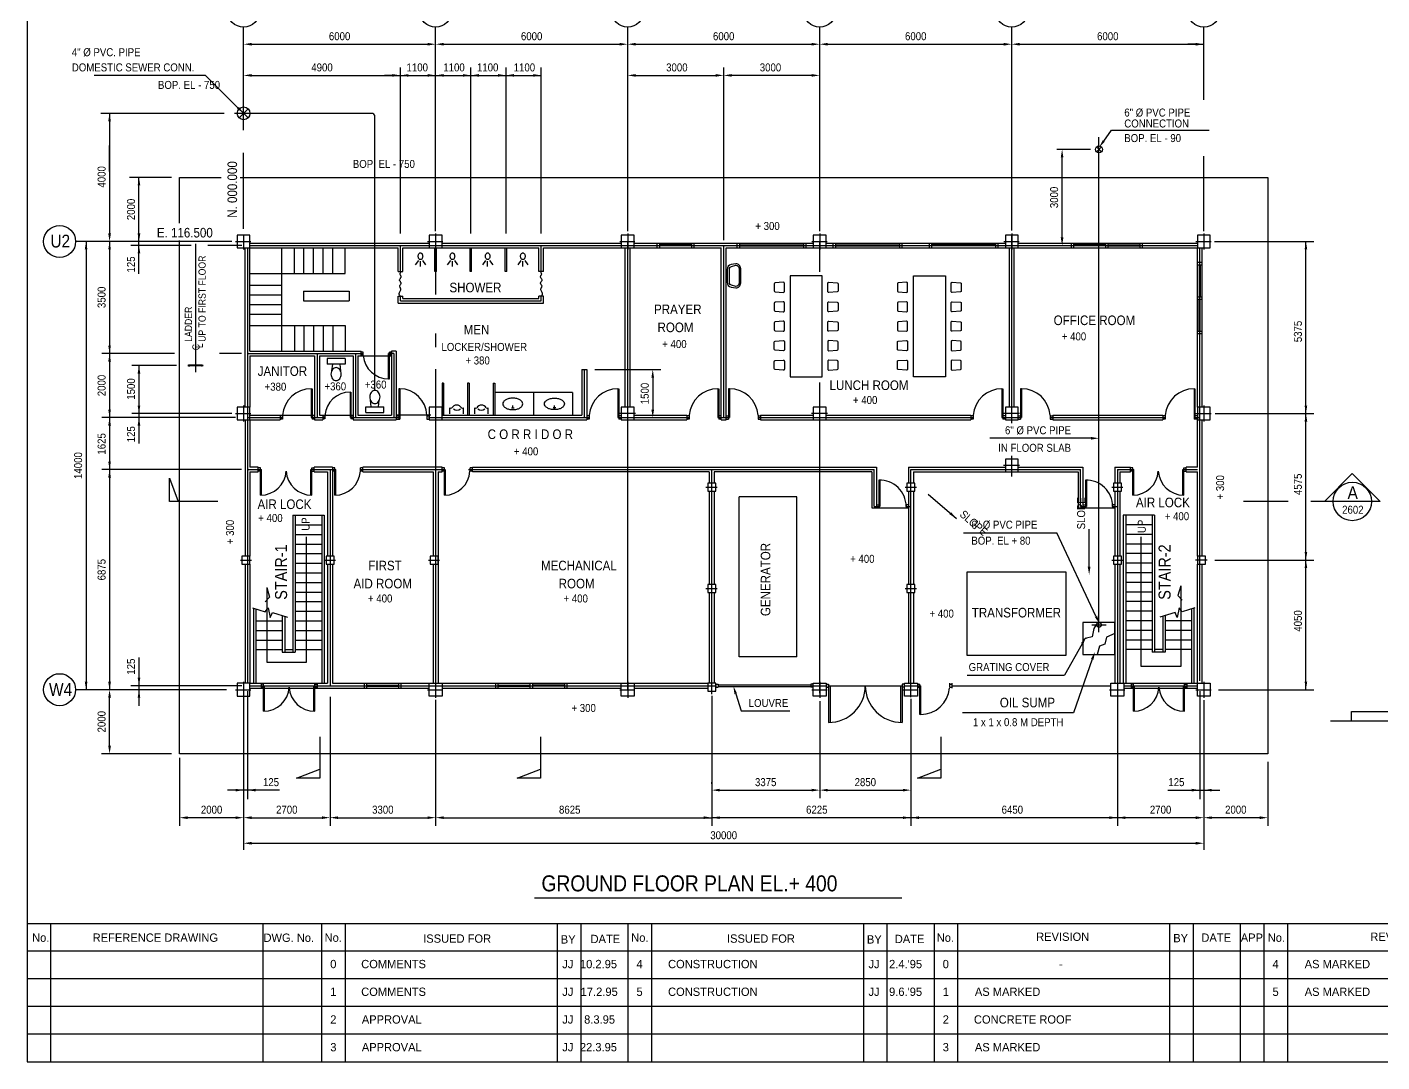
# Model space of a CAD drawing. Extents: x 300 to 83919, y 300 to 58945.
# Drawn here: x 300 to 42629, y 300 to 32621 of the extents above; entities that cross this region are included whole.
import ezdxf
from ezdxf.enums import TextEntityAlignment as Align

# ---------------------------------------------------------------- set-up
doc = ezdxf.new("R2010")
doc.units = 0
doc.header["$LTSCALE"] = 1000
doc.linetypes.add('CENTER', pattern=[0])
doc.linetypes.add('HIDDEN', pattern=[0])
doc.layers.get('0').update_dxf_attribs({"linetype": 'CONTINUOUS'})
for name, color, linetype in [('AS', 6, 'CENTER'), ('COL', 4, 'CONTINUOUS'), ('DIM', 2, 'CONTINUOUS'), ('FORM', 1, 'CONTINUOUS')]:
    doc.layers.add(name, color=color, linetype=linetype)

# ---------------------------------------------------------------- blocks, each defined once
blk = doc.blocks.new('AR')
at = {"color": 0}
blk.add_solid([(0, 0), (-1, 0.21875), (-1, -0.21875)], dxfattribs=at)

msp = doc.modelspace()

# ---------------------------------------------------------------- linework, layer by layer
at = {"color": 0}
for p, q in [((33867, 28723), (33711, 28879)), ((33711, 28723), (33867, 28879)), ((5064, 27926), (6361, 27926)), ((5064, 26497), (5064, 27926)), ((6953, 27926), (39064, 27926)), ((39064, 27926), (39064, 9926)), ((5064, 9926), (5064, 25958)), ((7264, 25876), (12864, 25876)), ((13264, 25876), (18864, 25876)), ((19264, 25876), (24864, 25876)), ((19989, 25726), (19989, 25876)), ((20064, 25726), (20064, 25876)), ((21064, 25726), (21064, 25876)), ((21139, 25726), (21139, 25876)), ((22489, 25726), (22489, 25876)), ((22564, 25726), (22564, 25876)), ((24564, 25726), (24564, 25876)), ((24639, 25726), (24639, 25876)), ((25264, 25876), (30864, 25876)), ((25489, 25726), (25489, 25876)), ((25564, 25726), (25564, 25876)), ((27564, 25726), (27564, 25876)), ((27639, 25726), (27639, 25876)), ((28489, 25726), (28489, 25876)), ((28564, 25726), (28564, 25876)), ((30564, 25726), (30564, 25876)), ((30639, 25726), (30639, 25876)), ((31264, 25876), (36864, 25876)), ((32926, 25726), (32926, 25876)), ((33001, 25726), (33001, 25876)), ((34001, 25726), (34001, 25876)), ((34076, 25726), (34076, 25876)), ((35076, 25726), (35076, 25876)), ((35151, 25726), (35151, 25876)), ((7114, 20751), (7114, 25726)), ((7264, 25726), (11889, 25726)), ((7264, 22501), (7264, 25726)), ((8264, 22501), (8264, 25726)), ((8651, 24926), (8651, 25726)), ((8951, 24926), (8951, 25726)), ((9251, 24926), (9251, 25726)), ((9551, 24926), (9551, 25726)), ((9851, 24926), (9851, 25726)), ((10237, 24926), (10237, 25726)), ((11889, 24992), (11889, 25726)), ((12039, 25726), (12864, 25726)), ((12039, 24992), (12039, 25726)), ((13039, 24992), (13039, 25726)), ((13089, 24992), (13089, 25726)), ((13264, 25726), (16289, 25726)), ((14139, 24992), (14139, 25726)), ((14189, 24992), (14189, 25726)), ((15239, 24992), (15239, 25726)), ((15289, 24992), (15289, 25726)), ((16289, 24992), (16289, 25726)), ((16439, 25726), (18864, 25726)), ((16439, 24992), (16439, 25726)), ((18989, 20751), (18989, 25726)), ((19139, 20751), (19139, 25726)), ((19264, 25726), (21989, 25726)), ((21064, 25816), (20064, 25816)), ((21064, 25786), (20064, 25786)), ((21989, 20351), (21989, 25726)), ((22139, 20351), (22139, 25726)), ((22139, 25726), (24864, 25726)), ((22564, 25816), (24564, 25816)), ((22564, 25786), (24564, 25786)), ((25264, 25726), (30864, 25726)), ((25564, 25816), (27564, 25816)), ((25564, 25786), (27564, 25786)), ((30564, 25816), (28564, 25816)), ((30564, 25786), (28564, 25786)), ((30989, 20751), (30989, 25726)), ((31139, 20751), (31139, 25726)), ((31264, 25726), (36864, 25726)), ((34001, 25816), (33001, 25816)), ((34001, 25786), (33001, 25786)), ((34076, 25816), (35076, 25816)), ((34076, 25786), (35076, 25786)), ((36864, 20751), (36864, 25726)), ((37014, 20751), (37014, 25726)), ((11889, 24992), (12039, 24992)), ((12526, 25336), (12429, 25192)), ((12589, 25139), (12589, 25312)), ((12652, 25336), (12749, 25192)), ((13089, 24992), (13039, 24992)), ((13526, 25336), (13429, 25192)), ((13589, 25139), (13589, 25312)), ((13652, 25336), (13749, 25192)), ((14189, 24992), (14139, 24992)), ((14626, 25336), (14529, 25192)), ((14689, 25139), (14689, 25312)), ((14752, 25336), (14849, 25192)), ((15289, 24992), (15239, 24992)), ((15726, 25336), (15629, 25192)), ((15789, 25139), (15789, 25312)), ((15852, 25336), (15949, 25192)), ((16439, 24992), (16289, 24992)), ((37014, 25264), (36864, 25264)), ((37014, 25189), (36864, 25189)), ((36924, 25189), (36924, 24189)), ((36954, 25189), (36954, 24189)), ((7264, 24926), (10237, 24926)), ((7264, 24556), (8264, 24556)), ((7264, 24256), (8264, 24256)), ((8938, 24372), (10365, 24372)), ((8938, 24372), (8938, 24072)), ((10365, 24372), (10365, 24072)), ((11889, 24217), (12039, 24217)), ((11889, 23994), (11889, 24217)), ((12039, 24144), (12039, 24217)), ((12039, 24144), (16289, 24144)), ((16439, 24217), (16289, 24217)), ((16289, 24144), (16289, 24217)), ((16439, 23994), (16439, 24217)), ((37014, 24189), (36864, 24189)), ((7264, 23956), (8264, 23956)), ((8938, 24072), (10365, 24072)), ((11889, 23994), (16439, 23994)), ((37014, 24114), (36864, 24114)), ((36924, 23114), (36924, 24114)), ((36954, 23114), (36954, 24114)), ((7264, 23656), (8264, 23656)), ((7264, 23301), (10237, 23301)), ((8651, 23301), (8651, 22501)), ((8951, 23301), (8951, 22501)), ((9251, 23301), (9251, 22501)), ((9551, 23301), (9551, 22501)), ((9851, 23301), (9851, 22501)), ((10237, 23301), (10237, 22501)), ((37014, 23114), (36864, 23114)), ((37014, 23039), (36864, 23039)), ((7264, 22501), (10736, 22501)), ((10736, 22351), (10736, 22501)), ((10802, 22470), (10736, 22470)), ((10802, 22360), (10802, 22470)), ((11620, 21634), (11620, 22470)), ((11686, 22470), (11620, 22470)), ((11686, 22501), (11686, 20501)), ((11836, 22501), (11686, 22501)), ((11836, 22501), (11836, 20351)), ((7264, 22351), (9284, 22351)), ((7264, 22351), (7264, 20751)), ((9284, 22351), (9284, 20351)), ((9434, 22351), (9434, 20501)), ((9434, 22351), (10485, 22351)), ((10235, 22274), (9672, 22274)), ((9672, 22274), (9672, 22097)), ((10235, 22097), (9672, 22097)), ((9838, 22097), (9815, 21885)), ((10069, 22097), (10092, 21885)), ((10235, 22274), (10235, 22097)), ((10485, 22351), (10485, 20351)), ((10635, 22351), (10635, 20501)), ((10635, 22351), (10736, 22351)), ((10802, 22382), (10736, 22382)), ((11594, 21634), (11594, 22426)), ((11686, 22382), (11620, 22382)), ((11594, 21634), (11620, 21634)), ((17634, 21926), (17784, 21926)), ((17634, 21926), (17634, 20501)), ((17784, 21926), (17784, 20351)), ((9179, 21326), (9179, 20426)), ((9179, 21326), (9209, 21326)), ((9209, 21326), (9209, 20376)), ((10393, 21218), (10393, 20426)), ((10393, 21218), (10419, 21218)), ((10419, 21218), (10419, 20382)), ((11911, 21326), (11911, 20376)), ((11941, 21326), (11911, 21326)), ((11941, 21326), (11941, 20376)), ((13264, 21501), (13264, 20501)), ((13314, 21501), (13264, 21501)), ((13314, 21501), (13314, 20501)), ((14064, 21501), (14064, 20501)), ((14114, 21501), (14064, 21501)), ((14114, 21501), (14114, 20501)), ((14864, 21501), (14864, 20501)), ((14864, 21501), (14914, 21501)), ((14914, 21501), (14914, 20501)), ((17337, 21204), (14914, 21204)), ((16125, 21204), (16125, 20501)), ((17337, 21204), (17337, 20501)), ((18759, 21326), (18759, 20426)), ((18759, 21326), (18789, 21326)), ((18789, 21326), (18789, 20376)), ((21884, 21326), (21884, 20426)), ((21884, 21326), (21914, 21326)), ((21914, 21326), (21914, 20376)), ((22214, 21326), (22214, 20376)), ((22244, 21326), (22214, 21326)), ((22244, 21326), (22244, 20426)), ((30759, 21326), (30759, 20426)), ((30759, 21326), (30789, 21326)), ((30789, 21326), (30789, 20376)), ((31339, 21326), (31339, 20376)), ((31369, 21326), (31339, 21326)), ((31369, 21326), (31369, 20426)), ((36759, 21326), (36759, 20376)), ((36759, 21326), (36789, 21326)), ((36789, 21326), (36789, 20376)), ((10885, 20756), (11448, 20756)), ((10885, 20579), (10885, 20756)), ((11051, 20756), (11028, 20967)), ((11282, 20756), (11305, 20967)), ((11448, 20579), (11448, 20756)), ((15475, 20704), (15475, 20806)), ((16776, 20704), (16776, 20806)), ((7114, 20351), (7114, 16101)), ((7264, 20501), (8204, 20501)), ((7264, 20351), (8204, 20351)), ((7264, 20351), (7264, 18876)), ((8204, 20501), (8204, 20351)), ((8279, 20476), (8204, 20476)), ((8279, 20376), (8204, 20376)), ((8279, 20501), (8279, 20376)), ((9284, 20476), (9209, 20476)), ((9284, 20376), (9209, 20376)), ((9284, 20351), (9535, 20351)), ((9434, 20501), (9535, 20501)), ((9535, 20501), (9535, 20351)), ((9601, 20470), (9535, 20470)), ((9601, 20382), (9535, 20382)), ((9601, 20492), (9601, 20382)), ((10485, 20470), (10419, 20470)), ((10485, 20382), (10419, 20382)), ((10485, 20351), (11836, 20351)), ((10635, 20501), (11686, 20501)), ((10885, 20579), (11448, 20579)), ((11836, 20476), (11911, 20476)), ((11836, 20376), (11941, 20376)), ((12789, 20501), (12789, 20376)), ((12789, 20476), (12864, 20476)), ((12789, 20376), (12864, 20376)), ((12864, 20501), (12864, 20351)), ((12864, 20351), (17784, 20351)), ((13264, 20501), (17634, 20501)), ((13512, 20545), (13512, 20725)), ((13932, 20545), (13932, 20725)), ((14287, 20545), (14287, 20725)), ((14707, 20545), (14707, 20725)), ((15431, 20731), (15514, 20731)), ((16820, 20731), (16737, 20731)), ((17859, 20476), (17784, 20476)), ((17859, 20376), (17784, 20376)), ((17859, 20501), (17859, 20376)), ((18864, 20476), (18789, 20476)), ((18864, 20376), (18789, 20376)), ((18989, 20351), (20909, 20351)), ((19264, 20501), (20909, 20501)), ((20909, 20501), (20909, 20351)), ((20984, 20476), (20909, 20476)), ((20984, 20376), (20909, 20376)), ((20984, 20501), (20984, 20376)), ((21989, 20476), (21914, 20476)), ((21989, 20376), (21914, 20376)), ((21989, 20351), (22139, 20351)), ((22139, 20476), (22214, 20476)), ((22139, 20376), (22214, 20376)), ((23144, 20501), (23144, 20376)), ((23144, 20476), (23219, 20476)), ((23144, 20376), (23219, 20376)), ((23219, 20501), (24864, 20501)), ((23219, 20501), (23219, 20351)), ((23219, 20351), (29784, 20351)), ((25264, 20501), (29784, 20501)), ((29784, 20501), (29784, 20351)), ((29859, 20476), (29784, 20476)), ((29859, 20376), (29784, 20376)), ((29859, 20501), (29859, 20376)), ((30864, 20476), (30789, 20476)), ((30864, 20376), (30789, 20376)), ((30989, 20351), (31139, 20351)), ((31264, 20476), (31339, 20476)), ((31264, 20376), (31339, 20376)), ((32269, 20501), (32269, 20376)), ((32269, 20476), (32344, 20476)), ((32269, 20376), (32344, 20376)), ((32344, 20501), (35784, 20501)), ((32344, 20501), (32344, 20351)), ((32344, 20351), (35784, 20351)), ((35784, 20501), (35784, 20351)), ((35859, 20476), (35784, 20476)), ((35859, 20376), (35784, 20376)), ((35859, 20501), (35859, 20376)), ((36864, 20376), (36759, 20376)), ((36864, 20476), (36789, 20476)), ((36864, 18876), (36864, 20351)), ((37014, 16101), (37014, 20351)), ((7520, 18876), (7264, 18876)), ((7264, 18726), (7264, 16101)), ((7264, 18726), (7520, 18726)), ((7520, 18726), (7520, 18876)), ((7595, 18851), (7520, 18851)), ((7595, 18751), (7520, 18751)), ((7595, 18001), (7595, 18851)), ((7625, 18002), (7625, 18801)), ((9161, 18002), (9161, 18801)), ((9191, 18001), (9191, 18851)), ((9191, 18851), (9266, 18851)), ((9191, 18751), (9266, 18751)), ((9839, 18876), (9266, 18876)), ((9266, 18726), (9266, 18876)), ((9266, 18726), (9689, 18726)), ((9689, 18726), (9689, 16101)), ((9839, 18876), (9839, 16101)), ((9914, 18851), (9839, 18851)), ((9914, 18751), (9839, 18751)), ((9914, 18001), (9914, 18851)), ((9944, 18002), (9944, 18801)), ((10789, 18751), (10712, 18751)), ((10714, 18751), (10714, 18851)), ((10789, 18851), (10714, 18851)), ((13264, 18876), (10789, 18876)), ((10789, 18726), (10789, 18876)), ((10789, 18726), (12989, 18726)), ((12989, 18726), (12989, 16101)), ((13139, 18726), (13139, 12126)), ((13139, 18726), (13264, 18726)), ((13264, 18726), (13264, 18876)), ((13339, 18851), (13264, 18851)), ((13339, 18751), (13264, 18751)), ((13339, 18001), (13339, 18851)), ((13369, 18002), (13369, 18801)), ((14214, 18751), (14137, 18751)), ((14139, 18751), (14139, 18851)), ((14214, 18851), (14139, 18851)), ((14214, 18876), (26839, 18876)), ((14214, 18726), (14214, 18876)), ((21614, 18726), (14214, 18726)), ((21614, 18726), (21614, 18376)), ((26689, 18726), (21764, 18726)), ((21764, 18726), (21764, 18376)), ((26689, 18726), (26689, 17601)), ((26839, 18876), (26839, 17601)), ((27839, 18876), (27839, 18376)), ((27839, 18876), (30864, 18876)), ((27989, 18726), (27989, 18376)), ((27989, 18726), (30864, 18726)), ((31264, 18876), (33289, 18876)), ((31264, 18726), (33139, 18726)), ((33139, 18726), (33139, 17601)), ((33289, 18876), (33289, 17601)), ((34289, 18876), (34289, 18376)), ((34289, 18876), (34770, 18876)), ((34439, 18726), (34439, 18376)), ((34439, 18726), (34770, 18726)), ((34770, 18726), (34770, 18876)), ((34845, 18851), (34770, 18851)), ((34845, 18751), (34770, 18751)), ((34845, 18001), (34845, 18851)), ((34875, 18002), (34875, 18801)), ((36411, 18002), (36411, 18801)), ((36441, 18001), (36441, 18851)), ((36441, 18851), (36516, 18851)), ((36441, 18751), (36516, 18751)), ((36864, 18876), (36516, 18876)), ((36516, 18726), (36516, 18876)), ((36516, 18726), (36864, 18726)), ((36864, 16101), (36864, 18726)), ((26914, 18471), (26914, 17601)), ((26944, 18471), (26944, 17651)), ((33364, 18471), (33364, 17601)), ((33394, 18471), (33394, 17651)), ((21614, 18126), (21614, 15211)), ((21764, 18126), (21764, 15211)), ((22552, 12947), (22552, 17947)), ((24352, 17947), (22552, 17947)), ((24352, 12947), (24352, 17947)), ((27839, 18126), (27839, 15211)), ((27989, 18126), (27989, 15211)), ((34289, 18126), (34289, 16101)), ((34439, 18126), (34439, 16101)), ((8604, 17376), (8604, 13101)), ((8604, 17376), (9579, 17376)), ((8679, 17376), (8679, 13101)), ((9504, 17376), (9504, 12126)), ((9579, 17376), (9579, 12126)), ((26689, 17601), (26839, 17601)), ((26839, 17701), (26914, 17701)), ((26839, 17601), (27839, 17601)), ((27839, 17701), (27764, 17701)), ((27764, 17701), (27764, 17601)), ((33139, 17601), (33289, 17601)), ((33289, 17701), (33364, 17701)), ((33289, 17601), (34289, 17601)), ((34214, 17701), (34214, 17601)), ((34289, 17701), (34214, 17701)), ((34549, 17376), (34549, 12126)), ((35524, 17376), (34549, 17376)), ((34624, 17376), (34624, 12126)), ((35449, 17376), (35449, 13101)), ((35524, 17376), (35524, 13101)), ((8679, 17076), (9504, 17076)), ((35449, 17076), (34624, 17076)), ((8679, 16776), (9504, 16776)), ((35449, 16776), (34624, 16776)), ((8679, 16476), (9504, 16476)), ((8679, 16176), (9504, 16176)), ((35449, 16476), (34624, 16476)), ((35449, 16176), (34624, 16176)), ((7114, 15851), (7114, 12126)), ((7264, 15851), (7264, 12126)), ((8679, 15876), (9504, 15876)), ((9689, 15851), (9689, 12126)), ((9839, 15851), (9839, 12126)), ((12989, 15851), (12989, 12126)), ((34289, 15851), (34289, 12126)), ((34439, 15851), (34439, 12126)), ((35449, 15876), (34624, 15876)), ((36864, 12126), (36864, 15851)), ((37014, 12126), (37014, 15851)), ((8679, 15576), (9504, 15576)), ((8679, 15276), (9504, 15276)), ((35449, 15576), (34624, 15576)), ((35449, 15276), (34624, 15276)), ((8679, 14976), (9504, 14976)), ((21614, 14961), (21614, 12126)), ((21764, 14961), (21764, 12126)), ((27839, 14961), (27839, 12126)), ((27989, 14961), (27989, 12126)), ((35449, 14976), (34624, 14976)), ((7374, 14473), (7374, 12126)), ((7449, 14449), (7449, 12126)), ((8679, 14676), (9504, 14676)), ((35449, 14676), (34624, 14676)), ((36679, 14449), (36679, 12126)), ((36754, 14473), (36754, 12126)), ((7449, 14076), (8274, 14076)), ((8274, 14243), (8274, 13101)), ((8349, 14221), (8349, 13101)), ((8679, 14376), (9504, 14376)), ((8679, 14076), (9504, 14076)), ((35449, 14376), (34624, 14376)), ((35449, 14076), (34624, 14076)), ((35779, 14221), (35779, 13101)), ((35854, 14243), (35854, 13101)), ((36679, 14076), (35854, 14076)), ((7449, 13776), (8274, 13776)), ((8679, 13776), (9504, 13776)), ((35449, 13776), (34624, 13776)), ((36679, 13776), (35854, 13776)), ((7449, 13476), (8274, 13476)), ((7449, 13176), (8274, 13176)), ((8349, 13176), (8604, 13176)), ((8679, 13476), (9504, 13476)), ((8679, 13176), (9504, 13176)), ((35449, 13476), (34624, 13476)), ((35449, 13176), (34624, 13176)), ((35779, 13176), (35524, 13176)), ((36679, 13476), (35854, 13476)), ((36679, 13176), (35854, 13176)), ((8274, 13101), (8679, 13101)), ((24352, 12947), (22552, 12947)), ((35854, 13101), (35449, 13101)), ((7264, 12126), (9689, 12126)), ((7264, 11976), (12864, 11976)), ((7690, 11251), (7690, 12101)), ((7720, 11252), (7720, 12051)), ((9257, 11252), (9257, 12051)), ((9287, 11251), (9287, 12101)), ((9839, 12126), (12864, 12126)), ((10839, 11976), (10839, 12126)), ((10914, 11976), (10914, 12126)), ((10914, 12066), (11914, 12066)), ((10914, 12036), (11914, 12036)), ((11914, 11976), (11914, 12126)), ((11989, 11976), (11989, 12126)), ((13264, 12126), (18864, 12126)), ((13264, 11976), (18864, 11976)), ((14947, 11976), (14947, 12126)), ((15022, 11976), (15022, 12126)), ((15022, 12066), (16022, 12066)), ((15022, 12036), (16022, 12036)), ((16022, 11976), (16022, 12126)), ((16097, 11976), (16097, 12126)), ((17097, 12066), (16097, 12066)), ((17097, 12036), (16097, 12036)), ((17097, 11976), (17097, 12126)), ((17172, 11976), (17172, 12126)), ((19264, 12126), (21564, 12126)), ((19264, 11976), (21564, 11976)), ((21814, 12101), (21889, 12101)), ((21814, 12001), (21889, 12001)), ((21889, 12101), (21889, 12001)), ((24864, 12101), (24789, 12101)), ((24789, 12101), (24789, 12001)), ((24864, 12001), (24789, 12001)), ((25264, 12101), (25339, 12101)), ((25264, 12001), (25339, 12001)), ((25339, 12101), (25339, 12001)), ((25339, 12051), (27639, 12051)), ((25339, 12001), (25339, 10901)), ((25389, 12051), (25389, 10902)), ((27589, 12051), (27589, 10902)), ((27714, 12101), (27639, 12101)), ((27639, 12101), (27639, 12001)), ((27714, 12001), (27639, 12001)), ((27639, 12001), (27639, 10901)), ((28114, 12101), (28189, 12101)), ((28114, 12001), (28189, 12001)), ((28189, 11151), (28189, 12101)), ((28219, 11151), (28219, 12051)), ((29119, 12126), (29119, 12001)), ((29119, 12101), (29194, 12101)), ((29119, 12001), (29194, 12001)), ((29194, 12126), (29194, 11976)), ((34564, 12126), (36864, 12126)), ((34564, 11976), (36864, 11976)), ((34865, 11251), (34865, 12101)), ((34895, 11252), (34895, 12051)), ((36432, 11252), (36432, 12051)), ((36462, 11251), (36462, 12101)), ((28219, 11151), (28189, 11151)), ((32992, 11199), (29527, 11199)), ((41680, 11241), (59680, 11241)), ((41680, 10941), (41680, 11241)), ((41680, 10941), (41680, 11041)), ((60222, 10941), (41026, 10941)), ((39064, 9926), (5064, 9926))]:
    msp.add_line(p, q, dxfattribs=at)
at = {"color": 0, "linetype": 'HIDDEN'}
for p, q in [((33789, 14193), (33789, 29178)), ((7615, 12126), (7615, 11976)), ((7690, 12101), (7615, 12101)), ((7690, 12001), (7615, 12001)), ((9287, 12101), (9362, 12101)), ((9287, 12001), (9362, 12001)), ((9362, 12126), (9362, 11976)), ((21889, 12076), (24789, 12076)), ((21889, 12026), (24789, 12026)), ((34790, 12126), (34790, 11976)), ((34865, 12101), (34790, 12101)), ((34865, 12001), (34790, 12001)), ((36462, 12101), (36537, 12101)), ((36462, 12001), (36537, 12001)), ((36537, 12126), (36537, 11976))]:
    msp.add_line(p, q, dxfattribs=at)
msp.add_lwpolyline([(11167, 21272), (11167, 29826, 0.414214), (11067, 29926), (6785, 29926)], format="xyb", dxfattribs=at)
at = {"color": 0}
for points in [[(12518, 25464, -0.067503), (12524, 25506, -0.079847), (12539, 25539, -0.107116), (12563, 25563, -0.139812), (12589, 25570, -0.139812), (12614, 25563, -0.107116), (12639, 25539, -0.079847), (12654, 25506, -0.067503), (12660, 25464, -0.067503), (12654, 25421, -0.079847), (12639, 25389, -0.107116), (12614, 25365, -0.139812), (12589, 25357, -0.139812), (12563, 25365, -0.107116), (12539, 25389, -0.079847), (12524, 25421, -0.067503)], [(13518, 25464, -0.067503), (13524, 25506, -0.079847), (13539, 25539, -0.107116), (13563, 25563, -0.139812), (13589, 25570, -0.139812), (13614, 25563, -0.107116), (13639, 25539, -0.079847), (13654, 25506, -0.067503), (13660, 25464, -0.067503), (13654, 25421, -0.079847), (13639, 25389, -0.107116), (13614, 25365, -0.139812), (13589, 25357, -0.139812), (13563, 25365, -0.107116), (13539, 25389, -0.079847), (13524, 25421, -0.067503)], [(14618, 25464, -0.067503), (14624, 25506, -0.079847), (14639, 25539, -0.107116), (14663, 25563, -0.139812), (14689, 25570, -0.139812), (14714, 25563, -0.107116), (14739, 25539, -0.079847), (14754, 25506, -0.067503), (14760, 25464, -0.067503), (14754, 25421, -0.079847), (14739, 25389, -0.107116), (14714, 25365, -0.139812), (14689, 25357, -0.139812), (14663, 25365, -0.107116), (14639, 25389, -0.079847), (14624, 25421, -0.067503)], [(15718, 25464, -0.067503), (15724, 25506, -0.079847), (15739, 25539, -0.107116), (15763, 25563, -0.139812), (15789, 25570, -0.139812), (15814, 25563, -0.107116), (15839, 25539, -0.079847), (15854, 25506, -0.067503), (15860, 25464, -0.067503), (15854, 25421, -0.079847), (15839, 25389, -0.107116), (15814, 25365, -0.139812), (15789, 25357, -0.139812), (15763, 25365, -0.107116), (15739, 25389, -0.079847), (15724, 25421, -0.067503)], [(22445, 25227), (22296, 25202, 0.36571), (22171, 25054), (22171, 24650, 0.36571), (22296, 24502), (22445, 24477, 0.414214), (22595, 24627), (22595, 25077, 0.414214)], [(23670, 24353), (23926, 24335, 0.43474), (23960, 24367), (23960, 24618, 0.43474), (23926, 24650), (23670, 24632, 0.393981), (23640, 24601), (23640, 24385, 0.393981)], [(25608, 24353), (25352, 24335, -0.43474), (25317, 24367), (25317, 24618, -0.43474), (25352, 24650), (25608, 24632, -0.393981), (25637, 24601), (25637, 24385, -0.393981)], [(27520, 24353), (27776, 24335, 0.43474), (27810, 24367), (27810, 24618, 0.43474), (27776, 24650), (27520, 24632, 0.393981), (27490, 24601), (27490, 24385, 0.393981)], [(29458, 24353), (29202, 24335, -0.43474), (29167, 24367), (29167, 24618, -0.43474), (29202, 24650), (29458, 24632, -0.393981), (29487, 24601), (29487, 24385, -0.393981)], [(23670, 23746), (23926, 23728, 0.43474), (23960, 23760), (23960, 24011, 0.43474), (23926, 24043), (23670, 24025, 0.393981), (23640, 23993), (23640, 23778, 0.393981)], [(25608, 23746), (25352, 23728, -0.43474), (25317, 23760), (25317, 24011, -0.43474), (25352, 24043), (25608, 24025, -0.393981), (25637, 23993), (25637, 23778, -0.393981)], [(27520, 23746), (27776, 23728, 0.43474), (27810, 23760), (27810, 24011, 0.43474), (27776, 24043), (27520, 24025, 0.393981), (27490, 23993), (27490, 23778, 0.393981)], [(29458, 23746), (29202, 23728, -0.43474), (29167, 23760), (29167, 24011, -0.43474), (29202, 24043), (29458, 24025, -0.393981), (29487, 23993), (29487, 23778, -0.393981)], [(23670, 23138), (23926, 23121, 0.43474), (23960, 23152), (23960, 23404, 0.43474), (23926, 23436), (23670, 23418, 0.393981), (23640, 23386), (23640, 23170, 0.393981)], [(25608, 23138), (25352, 23121, -0.43474), (25317, 23152), (25317, 23404, -0.43474), (25352, 23436), (25608, 23418, -0.393981), (25637, 23386), (25637, 23170, -0.393981)], [(27520, 23138), (27776, 23121, 0.43474), (27810, 23152), (27810, 23404, 0.43474), (27776, 23436), (27520, 23418, 0.393981), (27490, 23386), (27490, 23170, 0.393981)], [(29458, 23138), (29202, 23121, -0.43474), (29167, 23152), (29167, 23404, -0.43474), (29202, 23436), (29458, 23418, -0.393981), (29487, 23386), (29487, 23170, -0.393981)], [(23670, 22811), (23926, 22828, -0.43474), (23960, 22797), (23960, 22545, -0.43474), (23926, 22513), (23670, 22531, -0.393981), (23640, 22563), (23640, 22779, -0.393981)], [(25608, 22811), (25352, 22828, 0.43474), (25317, 22797), (25317, 22545, 0.43474), (25352, 22513), (25608, 22531, 0.393981), (25637, 22563), (25637, 22779, 0.393981)], [(27520, 22811), (27776, 22828, -0.43474), (27810, 22797), (27810, 22545, -0.43474), (27776, 22513), (27520, 22531, -0.393981), (27490, 22563), (27490, 22779, -0.393981)], [(29458, 22811), (29202, 22828, 0.43474), (29167, 22797), (29167, 22545, 0.43474), (29202, 22513), (29458, 22531, 0.393981), (29487, 22563), (29487, 22779, 0.393981)], [(23670, 22203), (23926, 22221, -0.43474), (23960, 22189), (23960, 21938, -0.43474), (23926, 21906), (23670, 21924, -0.393981), (23640, 21956), (23640, 22171, -0.393981)], [(25608, 22203), (25352, 22221, 0.43474), (25317, 22189), (25317, 21938, 0.43474), (25352, 21906), (25608, 21924, 0.393981), (25637, 21956), (25637, 22171, 0.393981)], [(27520, 22203), (27776, 22221, -0.43474), (27810, 22189), (27810, 21938, -0.43474), (27776, 21906), (27520, 21924, -0.393981), (27490, 21956), (27490, 22171, -0.393981)], [(29458, 22203), (29202, 22221, 0.43474), (29167, 22189), (29167, 21938, 0.43474), (29202, 21906), (29458, 21924, 0.393981), (29487, 21956), (29487, 22171, 0.393981)], [(10113, 21784, 0.078773), (10100, 21863, 0.088026), (10066, 21927, 0.105317), (10013, 21972, 0.121958), (9954, 21987, 0.121958), (9895, 21972, 0.105317), (9841, 21927, 0.088026), (9807, 21863, 0.078773), (9794, 21784, 0.078773), (9807, 21704, 0.088026), (9841, 21640, 0.105317), (9895, 21595, 0.121958), (9954, 21581, 0.121958), (10013, 21595, 0.105317), (10066, 21640, 0.088026), (10100, 21704, 0.078773)], [(11007, 21069, 0.078773), (11020, 20989, 0.088026), (11054, 20925, 0.105317), (11108, 20880, 0.121958), (11167, 20866, 0.121958), (11226, 20880, 0.105317), (11279, 20925, 0.088026), (11313, 20989, 0.078773), (11326, 21069, 0.078773), (11313, 21149, 0.088026), (11279, 21212, 0.105317), (11226, 21257, 0.121958), (11167, 21272, 0.121958), (11108, 21257, 0.105317), (11054, 21212, 0.088026), (11020, 21149, 0.078773)], [(15475, 21033, 0.05879), (15350, 21018, 0.072376), (15254, 20980, 0.106624), (15183, 20916, 0.15677), (15162, 20853, 0.15677), (15183, 20789, 0.106624), (15254, 20725, 0.072376), (15350, 20687, 0.05879), (15475, 20672, 0.05879), (15601, 20687, 0.072376), (15696, 20725, 0.106624), (15767, 20789, 0.15677), (15788, 20853, 0.15677), (15767, 20916, 0.106624), (15696, 20980, 0.072376), (15601, 21018, 0.05879)], [(16776, 21033, -0.05879), (16901, 21018, -0.072376), (16997, 20980, -0.106624), (17068, 20916, -0.15677), (17089, 20853, -0.15677), (17068, 20789, -0.106624), (16997, 20725, -0.072376), (16901, 20687, -0.05879), (16776, 20672, -0.05879), (16650, 20687, -0.072376), (16555, 20725, -0.106624), (16483, 20789, -0.15677), (16463, 20853, -0.15677), (16483, 20916, -0.106624), (16555, 20980, -0.072376), (16650, 21018, -0.05879)]]:
    msp.add_lwpolyline(points, format="xyb", close=True, dxfattribs=at)
for points in [[(11964, 24217), (11939, 24248), (11927, 24277), (11926, 24304), (11931, 24329), (11941, 24351), (11954, 24373), (11965, 24392), (11973, 24411), (11976, 24428), (11974, 24444), (11969, 24460), (11962, 24474), (11954, 24488), (11947, 24502), (11941, 24515), (11939, 24528), (11941, 24540), (11947, 24553), (11955, 24565), (11964, 24577), (11973, 24589), (11981, 24601), (11986, 24613), (11988, 24624), (11986, 24636), (11980, 24647), (11971, 24659), (11962, 24670), (11953, 24682), (11945, 24694), (11939, 24707), (11937, 24719), (11939, 24732), (11945, 24746), (11953, 24759), (11962, 24773), (11971, 24787), (11980, 24800), (11986, 24812), (11988, 24825), (11986, 24836), (11981, 24847), (11973, 24858), (11965, 24868), (11958, 24879), (11952, 24891), (11950, 24903), (11952, 24916), (11959, 24931), (11969, 24947), (11980, 24966), (11990, 24987), (11991, 24992)], [(16364, 24217), (16388, 24248), (16400, 24277), (16402, 24304), (16397, 24329), (16386, 24351), (16374, 24373), (16363, 24392), (16354, 24411), (16351, 24428), (16353, 24444), (16358, 24460), (16366, 24474), (16374, 24488), (16381, 24502), (16386, 24515), (16389, 24528), (16386, 24540), (16381, 24553), (16373, 24565), (16364, 24577), (16355, 24589), (16347, 24601), (16342, 24613), (16340, 24624), (16342, 24636), (16348, 24647), (16356, 24659), (16366, 24670), (16375, 24682), (16383, 24694), (16389, 24707), (16391, 24719), (16389, 24732), (16383, 24746), (16375, 24759), (16366, 24773), (16356, 24787), (16348, 24800), (16342, 24812), (16340, 24825), (16342, 24836), (16347, 24847), (16354, 24858), (16362, 24868), (16370, 24879), (16376, 24891), (16378, 24903), (16376, 24916), (16369, 24931), (16359, 24947), (16347, 24966), (16338, 24987), (16337, 24992)], [(7346, 14483), (7735, 14353), (7831, 14483), (7896, 14180), (7962, 14339), (8434, 14195)], [(36782, 14483), (36392, 14353), (36297, 14483), (36232, 14180), (36166, 14339), (35694, 14195)], [(33746, 14026), (33627, 13833), (33573, 13573), (33400, 13530), (33289, 13481)], [(34289, 13680), (34022, 13561), (33976, 13346), (33807, 13281), (33730, 13026)]]:
    msp.add_lwpolyline(points, dxfattribs=at)
msp.add_lwpolyline([(22246, 25088, -0.293725), (22306, 25143), (22445, 25182, -0.414214), (22550, 25077), (22550, 24627, -0.414214), (22445, 24522), (22306, 24562, -0.293725), (22246, 24616), (22246, 25088)], format="xyb", dxfattribs=at)
for points in [[(24139, 21702), (25139, 21702), (25139, 24854), (24139, 24854)], [(28989, 21702), (27989, 21702), (27989, 24854), (28989, 24854)], [(32764, 15601), (29664, 15601), (29664, 13001), (32764, 13001)], [(33289, 14026), (33289, 13026), (34289, 13026), (34289, 14026)]]:
    msp.add_lwpolyline(points, close=True, dxfattribs=at)
for centre, radius in [((7064, 29926), 200), ((33789, 28801), 110), ((33789, 13951), 75)]:
    msp.add_circle(centre, radius, dxfattribs=at)
for centre, radius, start, end in [((11594, 22426), 792, 184.7802, 270), ((9179, 20426), 900, 90, 175.2198), ((10393, 20426), 792, 90, 175.2198), ((11934, 20474), 852, 1.8158, 89.5226), ((18759, 20426), 900, 90, 175.2198), ((21884, 20426), 900, 90, 175.2198), ((22244, 20426), 900, 4.7802, 90), ((30759, 20426), 900, 90, 175.2198), ((31369, 20426), 900, 4.7802, 90), ((36759, 20426), 900, 90, 175.2198), ((13722, 20647), 169, 27.5235, 152.4765), ((14497, 20647), 169, 27.5235, 152.4765), ((13542, 20758), 44.1, 227.1681, 312.8319), ((13730, 20826), 166, 229.4208, 310.5792), ((13902, 20758), 44.1, 227.1681, 312.8319), ((14317, 20758), 44.1, 227.1681, 312.8319), ((14489, 20826), 166, 229.4208, 310.5792), ((14677, 20758), 44.1, 227.1681, 312.8319), ((7595, 18801), 800, 270, 356.4167), ((9191, 18801), 800, 183.5833, 270), ((9914, 18801), 800, 270, 356.4167), ((13339, 18801), 800, 270, 356.4167), ((34845, 18801), 800, 270, 356.4167), ((36441, 18801), 800, 183.5833, 270), ((26944, 17651), 820, 0, 92.0967), ((33394, 17651), 820, 0, 92.0967), ((7690, 12051), 800, 270, 356.4167), ((9287, 12051), 800, 183.5833, 270), ((25339, 12051), 1150, 270, 0), ((27639, 12051), 1150, 180, 270), ((28219, 12051), 900, 270, 355.2198), ((34865, 12051), 800, 270, 356.4167), ((36462, 12051), 800, 183.5833, 270)]:
    msp.add_arc(centre, radius, start, end, dxfattribs=at)
at = {"layer": 'AS', "color": 0}
for p, q in [((5564, 25850), (5564, 21838)), ((6814, 25926), (7292, 25926)), ((7064, 26126), (7064, 25676)), ((12814, 25926), (13292, 25926)), ((13064, 26176), (13064, 25676)), ((18814, 25926), (19292, 25926)), ((19064, 26176), (19064, 25676)), ((19064, 11926), (19064, 25926)), ((24814, 25926), (25292, 25926)), ((25064, 26176), (25064, 25676)), ((25064, 24980), (25064, 25926)), ((30814, 25926), (31292, 25926)), ((31064, 26176), (31064, 25676)), ((31064, 20251), (31064, 26098)), ((36814, 25926), (37292, 25926)), ((36814, 25926), (37292, 25926)), ((37064, 26176), (37064, 25676)), ((37064, 26176), (37064, 25676)), ((7189, 25726), (7189, 12126)), ((7264, 25801), (36864, 25801)), ((11964, 24992), (11964, 25801)), ((12814, 25801), (13292, 25801)), ((13064, 25726), (13064, 24266)), ((16364, 24992), (16364, 25801)), ((22064, 20426), (22064, 25801)), ((36939, 12207), (36939, 25726)), ((11964, 24069), (11964, 24217)), ((16364, 24069), (16364, 24217)), ((11964, 24069), (16364, 24069)), ((13064, 23051), (13064, 22625)), ((7189, 22426), (10802, 22426)), ((9359, 22426), (9359, 20426)), ((10560, 22426), (10560, 20426)), ((11761, 22426), (11594, 22426)), ((11761, 22426), (11761, 20426)), ((13064, 21936), (13064, 11926)), ((17709, 21926), (17709, 20426)), ((25064, 11812), (25064, 21523)), ((7064, 20801), (7064, 20301)), ((37064, 20801), (37064, 20301)), ((6814, 20551), (7292, 20551)), ((7189, 20426), (8279, 20426)), ((9179, 20426), (9601, 20426)), ((10401, 20426), (11941, 20426)), ((12841, 20426), (17859, 20426)), ((18759, 20426), (20984, 20426)), ((19310, 20551), (18809, 20551)), ((21884, 20426), (22244, 20426)), ((21946, 20426), (22244, 20426)), ((23144, 20426), (29859, 20426)), ((25310, 20551), (24809, 20551)), ((30759, 20426), (31369, 20426)), ((31310, 20551), (30809, 20551)), ((32269, 20426), (35859, 20426)), ((36759, 20426), (36939, 20426)), ((36814, 20551), (37292, 20551)), ((31064, 18585), (31064, 19226)), ((7189, 18801), (7625, 18801)), ((9161, 18801), (9944, 18801)), ((9764, 18801), (9764, 12051)), ((9764, 18801), (9944, 18801)), ((10714, 18801), (13319, 18801)), ((14089, 18801), (26764, 18801)), ((21689, 11784), (21689, 18801)), ((26764, 17651), (26764, 18801)), ((27914, 11693), (27914, 18801)), ((27914, 18801), (33214, 18801)), ((31310, 18926), (30809, 18926)), ((33214, 17651), (33214, 18801)), ((34364, 18801), (34364, 11678)), ((34364, 18801), (34875, 18801)), ((36411, 18801), (36864, 18801)), ((21511, 18251), (21861, 18251)), ((27736, 18251), (28086, 18251)), ((34186, 18251), (34536, 18251)), ((26764, 17651), (26944, 17651)), ((27764, 17651), (27914, 17651)), ((33214, 17651), (33394, 17651)), ((34214, 17651), (34364, 17651)), ((6964, 15976), (7314, 15976)), ((9589, 15976), (9939, 15976)), ((12839, 15976), (13189, 15976)), ((34186, 15976), (34536, 15976)), ((37165, 15976), (36803, 15976)), ((21511, 15086), (21861, 15086)), ((27736, 15086), (28086, 15086)), ((33789, 13726), (33789, 14176)), ((33564, 13951), (34014, 13951)), ((6814, 11926), (7292, 11926)), ((7064, 12176), (7064, 11676)), ((7264, 12051), (21844, 12051)), ((12814, 11926), (13292, 11926)), ((13064, 12176), (13064, 11676)), ((18814, 11926), (19292, 11926)), ((19064, 12176), (19064, 11676)), ((24789, 12051), (25264, 12051)), ((24814, 12051), (25292, 12051)), ((24814, 11926), (25292, 11926)), ((25064, 12176), (25064, 11676)), ((27664, 11926), (28142, 11926)), ((27714, 12051), (28219, 12051)), ((27714, 12051), (28219, 12051)), ((34114, 11926), (34592, 11926)), ((34564, 12051), (36864, 12051)), ((36814, 11926), (37292, 11926)), ((37064, 12176), (37064, 11676))]:
    msp.add_line(p, q, dxfattribs=at)
at = {"layer": 'AS', "color": 0, "linetype": 'HIDDEN'}
msp.add_line((29194, 12051), (34164, 12051), dxfattribs=at)
at = {"layer": 'COL', "color": 0}
for points in [[(6864, 26126), (6864, 25726), (7264, 25726), (7264, 26126)], [(12864, 26126), (12864, 25726), (13264, 25726), (13264, 26126)], [(12864, 26126), (12864, 25726), (13264, 25726), (13264, 26126)], [(18864, 26126), (18864, 25726), (19264, 25726), (19264, 26126)], [(24864, 26126), (24864, 25726), (25264, 25726), (25264, 26126)], [(30864, 26126), (30864, 25726), (31264, 25726), (31264, 26126)], [(36864, 26126), (36864, 25726), (37264, 25726), (37264, 26126)], [(6864, 20751), (6864, 20351), (7264, 20351), (7264, 20751)], [(12864, 20751), (12864, 20351), (13264, 20351), (13264, 20751)], [(18864, 20751), (18864, 20351), (19264, 20351), (19264, 20751)], [(24864, 20751), (24864, 20351), (25264, 20351), (25264, 20751)], [(30864, 20751), (30864, 20351), (31264, 20351), (31264, 20751)], [(36864, 20751), (36864, 20351), (37264, 20351), (37264, 20751)], [(30864, 19126), (30864, 18726), (31264, 18726), (31264, 19126)], [(21564, 18376), (21564, 18126), (21814, 18126), (21814, 18376)], [(27789, 18376), (27789, 18126), (28039, 18126), (28039, 18376)], [(34239, 18376), (34239, 18126), (34489, 18126), (34489, 18376)], [(7014, 16101), (7014, 15851), (7264, 15851), (7264, 16101)], [(9639, 16101), (9639, 15851), (9889, 15851), (9889, 16101)], [(12889, 16101), (12889, 15851), (13139, 15851), (13139, 16101)], [(34239, 16101), (34239, 15851), (34489, 15851), (34489, 16101)], [(36864, 16101), (36864, 15851), (37114, 15851), (37114, 16101)], [(21564, 15211), (21564, 14961), (21814, 14961), (21814, 15211)], [(27789, 15211), (27789, 14961), (28039, 14961), (28039, 15211)], [(6864, 12126), (6864, 11726), (7264, 11726), (7264, 12126)], [(12864, 11726), (12864, 12126), (13264, 12126), (13264, 11726)], [(12864, 11726), (12864, 12126), (13264, 12126), (13264, 11726)], [(18864, 11726), (18864, 12126), (19264, 12126), (19264, 11726)], [(18864, 11726), (18864, 12126), (19264, 12126), (19264, 11726)], [(21564, 12126), (21564, 11876), (21814, 11876), (21814, 12126)], [(24864, 11726), (24864, 12126), (25264, 12126), (25264, 11726)], [(27714, 11726), (27714, 12126), (28114, 12126), (28114, 11726)], [(34164, 11726), (34164, 12126), (34564, 12126), (34564, 11726)], [(36864, 11726), (36864, 12126), (37264, 12126), (37264, 11726)]]:
    msp.add_lwpolyline(points, close=True, dxfattribs=at)
at = {"layer": 'DIM', "color": 0}
for p, q in [((7064, 29398), (7064, 32621)), ((13064, 26248), (13064, 32621)), ((19064, 26248), (19064, 32621)), ((25064, 26248), (25064, 32621)), ((31064, 26265), (31064, 32621)), ((37064, 30350), (37064, 32621)), ((7314, 32086), (12814, 32086)), ((13314, 32086), (18814, 32086)), ((19314, 32086), (24814, 32086)), ((25314, 32086), (30814, 32086)), ((31314, 32086), (37064, 32086)), ((36814, 32086), (36564, 32086)), ((11964, 26176), (11964, 31362)), ((11964, 26176), (11964, 31362)), ((14164, 26176), (14164, 31362)), ((14164, 26176), (14164, 31362)), ((15264, 26176), (15264, 31362)), ((16364, 26176), (16364, 31362)), ((22064, 25963), (22064, 31362)), ((5878, 31112), (2392, 31112)), ((6887, 30103), (5878, 31112)), ((7314, 31112), (16364, 31112)), ((11714, 31112), (11464, 31112)), ((19314, 31112), (21814, 31112)), ((24814, 31112), (22314, 31112)), ((6922, 29785), (7205, 30068)), ((7205, 29785), (6922, 30068)), ((6459, 29926), (2605, 29926)), ((2877, 29926), (2877, 26176)), ((33937, 29062), (34182, 29405)), ((34182, 29405), (37233, 29405)), ((2877, 28107), (2877, 28926)), ((33529, 28801), (32470, 28801)), ((7064, 26322), (7064, 28689)), ((32637, 26051), (32637, 28551)), ((37064, 26248), (37064, 28589)), ((4814, 27926), (3504, 27926)), ((3796, 24918), (3796, 27926)), ((6692, 25926), (1816, 25926)), ((2143, 25926), (2143, 11926)), ((2877, 25926), (2877, 11926)), ((37399, 25926), (40504, 25926)), ((40254, 11926), (40254, 25926)), ((5427, 25801), (3546, 25801)), ((7014, 25801), (5943, 25801)), ((4905, 22426), (2636, 22426)), ((4968, 22051), (3569, 22051)), ((3796, 22051), (3796, 19620)), ((5742, 22064), (5386, 22064)), ((5742, 22039), (5386, 22039)), ((7000, 22426), (6307, 22426)), ((10736, 22351), (11686, 22351)), ((18034, 21926), (20097, 21926)), ((19847, 21676), (19847, 20676)), ((6814, 20426), (2636, 20426)), ((6701, 20551), (3569, 20551)), ((8204, 20501), (9284, 20501)), ((9535, 20501), (10485, 20501)), ((12916, 20501), (11836, 20501)), ((37420, 20551), (40504, 20551)), ((33539, 19778), (30381, 19778)), ((6996, 18801), (2636, 18801)), ((40831, 17804), (41704, 18677)), ((42577, 17804), (41704, 18677)), ((4745, 17804), (4745, 18532)), ((4745, 18532), (5021, 17804)), ((6260, 17804), (4745, 17804)), ((28448, 18036), (29335, 17270)), ((39699, 17804), (38308, 17804)), ((42577, 17804), (40409, 17804)), ((33481, 15763), (33481, 16935)), ((9026, 12788), (9026, 16700)), ((29557, 16830), (32477, 16830)), ((33695, 14219), (32477, 16830)), ((35102, 12653), (35102, 16700)), ((37409, 15976), (40504, 15976)), ((7878, 14815), (7738, 14672)), ((7786, 15117), (7786, 12788)), ((7786, 15117), (7878, 14815)), ((36342, 15167), (36249, 14865)), ((36249, 14865), (36390, 14722)), ((36342, 15167), (36342, 12653)), ((33264, 13361), (32708, 12382)), ((3796, 12935), (3796, 11426)), ((7786, 12788), (9026, 12788)), ((33580, 12874), (32992, 11199)), ((29668, 12382), (32708, 12382)), ((36342, 12653), (35102, 12653)), ((6530, 11926), (1816, 11926)), ((7014, 12051), (3546, 12051)), ((7189, 11876), (7189, 8507)), ((36939, 11876), (36939, 8507)), ((37524, 11926), (40504, 11926)), ((2877, 10176), (2877, 11676)), ((7064, 11671), (7064, 6924)), ((9764, 11699), (9764, 7678)), ((13064, 11605), (13064, 7678)), ((21689, 11730), (21689, 7678)), ((22441, 11796), (22610, 11260)), ((25064, 11562), (25064, 8538)), ((27914, 11638), (27914, 7678)), ((34364, 11722), (34364, 7678)), ((37064, 11597), (37064, 6924)), ((22610, 11260), (24132, 11260)), ((9441, 10457), (9441, 9165)), ((16340, 10457), (16340, 9165)), ((28846, 10457), (28846, 9165)), ((4814, 9926), (2627, 9926)), ((5064, 9801), (5064, 7678)), ((8713, 9165), (9441, 9441)), ((15612, 9165), (16340, 9441)), ((28118, 9165), (28846, 9441)), ((39064, 9676), (39064, 7678)), ((9441, 9165), (8713, 9165)), ((16340, 9165), (15612, 9165)), ((21689, 8980), (21689, 9038)), ((28846, 9165), (28118, 9165)), ((8188, 8788), (6564, 8788)), ((21939, 8788), (24814, 8788)), ((25314, 8788), (27664, 8788)), ((35940, 8788), (37564, 8788)), ((6814, 7928), (5314, 7928)), ((7314, 7928), (9514, 7928)), ((10014, 7928), (12814, 7928)), ((13314, 7928), (21689, 7928)), ((36814, 7928), (21689, 7928)), ((38814, 7928), (37314, 7928)), ((7314, 7129), (36814, 7129)), ((16156, 5424), (27627, 5424))]:
    msp.add_line(p, q, dxfattribs=at)
for centre, radius in [((7064, 33121), 500), ((13064, 33121), 500), ((19064, 33121), 500), ((25064, 33121), 500), ((31064, 33121), 500), ((37064, 33121), 500), ((1316, 25926), 500), ((5364, 22051), 25), ((5764, 22051), 25), ((41704, 17804), 600), ((1316, 11926), 500)]:
    msp.add_circle(centre, radius, dxfattribs=at)
for points in [[(7314, 32044), (7314, 32128), (7064, 32086)], [(12814, 32044), (12814, 32128), (13064, 32086)], [(13314, 32044), (13314, 32128), (13064, 32086)], [(18814, 32044), (18814, 32128), (19064, 32086)], [(19314, 32044), (19314, 32128), (19064, 32086)], [(24814, 32044), (24814, 32128), (25064, 32086)], [(25314, 32044), (25314, 32128), (25064, 32086)], [(30814, 32044), (30814, 32128), (31064, 32086)], [(31314, 32044), (31314, 32128), (31064, 32086)], [(36814, 32044), (36814, 32128), (37064, 32086)], [(36814, 32128), (36814, 32044), (37064, 32086)], [(7314, 31154), (7314, 31071), (7064, 31112)], [(11714, 31154), (11714, 31071), (11964, 31112)], [(11714, 31154), (11714, 31071), (11964, 31112)], [(12214, 31154), (12214, 31071), (11964, 31112)], [(12814, 31154), (12814, 31071), (13064, 31112)], [(13314, 31154), (13314, 31071), (13064, 31112)], [(13914, 31154), (13914, 31071), (14164, 31112)], [(14414, 31154), (14414, 31071), (14164, 31112)], [(15014, 31154), (15014, 31071), (15264, 31112)], [(15514, 31154), (15514, 31071), (15264, 31112)], [(16114, 31154), (16114, 31071), (16364, 31112)], [(19314, 31154), (19314, 31071), (19064, 31112)], [(21814, 31154), (21814, 31071), (22064, 31112)], [(22314, 31154), (22314, 31071), (22064, 31112)], [(24814, 31154), (24814, 31071), (25064, 31112)], [(6917, 30132), (6858, 30074), (7064, 29926)], [(2835, 29676), (2919, 29676), (2877, 29926)], [(32595, 28551), (32678, 28551), (32637, 28801)], [(33970, 29038), (33903, 29087), (33791, 28859)], [(3754, 27676), (3837, 27676), (3796, 27926)], [(2102, 25676), (2185, 25676), (2143, 25926)], [(2835, 26176), (2919, 26176), (2877, 25926)], [(2835, 25676), (2919, 25676), (2877, 25926)], [(3754, 26176), (3837, 26176), (3796, 25926)], [(32595, 26051), (32678, 26051), (32637, 25801)], [(40213, 25676), (40296, 25676), (40254, 25926)], [(3754, 25551), (3837, 25551), (3796, 25801)], [(2835, 22676), (2919, 22676), (2877, 22426)], [(2835, 22176), (2919, 22176), (2877, 22426)], [(2835, 22176), (2919, 22176), (2877, 22426)], [(3754, 21801), (3837, 21801), (3796, 22051)], [(19805, 21676), (19888, 21676), (19847, 21926)], [(3754, 20801), (3837, 20801), (3796, 20551)], [(40213, 20801), (40296, 20801), (40254, 20551)], [(2835, 20676), (2919, 20676), (2877, 20426)], [(2835, 20176), (2919, 20176), (2877, 20426)], [(3754, 20176), (3837, 20176), (3796, 20426)], [(19805, 20676), (19888, 20676), (19847, 20426)], [(40213, 20301), (40296, 20301), (40254, 20551)], [(33539, 19820), (33539, 19736), (33789, 19778)], [(2835, 19051), (2919, 19051), (2877, 18801)], [(2835, 18551), (2919, 18551), (2877, 18801)], [(29173, 17466), (29119, 17403), (29335, 17270)], [(40213, 16226), (40296, 16226), (40254, 15976)], [(33439, 15763), (33523, 15763), (33481, 15513)], [(40213, 15726), (40296, 15726), (40254, 15976)], [(33733, 14236), (33657, 14201), (33801, 13992)], [(33227, 13382), (33300, 13341), (33387, 13579)], [(33541, 12888), (33619, 12861), (33663, 13110)], [(3754, 12301), (3837, 12301), (3796, 12051)], [(2102, 12176), (2185, 12176), (2143, 11926)], [(2835, 12176), (2919, 12176), (2877, 11926)], [(2835, 11676), (2919, 11676), (2877, 11926)], [(3754, 11676), (3837, 11676), (3796, 11926)], [(22401, 11784), (22481, 11809), (22366, 12035)], [(40213, 12176), (40296, 12176), (40254, 11926)], [(2835, 10176), (2919, 10176), (2877, 9926)], [(6814, 8830), (6814, 8747), (7064, 8788)], [(7439, 8830), (7439, 8747), (7189, 8788)], [(21939, 8830), (21939, 8747), (21689, 8788)], [(24814, 8830), (24814, 8747), (25064, 8788)], [(25314, 8830), (25314, 8747), (25064, 8788)], [(27664, 8830), (27664, 8747), (27914, 8788)], [(36689, 8830), (36689, 8747), (36939, 8788)], [(37314, 8830), (37314, 8747), (37064, 8788)], [(5314, 7969), (5314, 7886), (5064, 7928)], [(6814, 7969), (6814, 7886), (7064, 7928)], [(7314, 7969), (7314, 7886), (7064, 7928)], [(9514, 7969), (9514, 7886), (9764, 7928)], [(10014, 7969), (10014, 7886), (9764, 7928)], [(12814, 7969), (12814, 7886), (13064, 7928)], [(13314, 7969), (13314, 7886), (13064, 7928)], [(21439, 7969), (21439, 7886), (21689, 7928)], [(21939, 7969), (21939, 7886), (21689, 7928)], [(27664, 7969), (27664, 7886), (27914, 7928)], [(28164, 7969), (28164, 7886), (27914, 7928)], [(34114, 7969), (34114, 7886), (34364, 7928)], [(34614, 7969), (34614, 7886), (34364, 7928)], [(36814, 7969), (36814, 7886), (37064, 7928)], [(37314, 7969), (37314, 7886), (37064, 7928)], [(38814, 7969), (38814, 7886), (39064, 7928)], [(7314, 7087), (7314, 7171), (7064, 7129)], [(36814, 7087), (36814, 7171), (37064, 7129)]]:
    msp.add_solid(points, dxfattribs=at)
at = {"layer": 'FORM', "color": 0}
for p, q in [((300, 58945), (300, 300)), ((1036, 4627), (1036, 300)), ((7660, 4627), (7660, 300)), ((9500, 4627), (9500, 300)), ((10236, 4627), (10236, 300)), ((16860, 4627), (16860, 300)), ((17596, 4627), (17596, 300)), ((19068, 4627), (19068, 300)), ((19804, 4627), (19804, 300)), ((26428, 4627), (26428, 300)), ((27164, 4627), (27164, 300)), ((28636, 4627), (28636, 300)), ((29372, 4627), (29372, 300)), ((35996, 4627), (35996, 300)), ((36732, 4627), (36732, 300)), ((38204, 4627), (38204, 300)), ((38940, 4627), (38940, 300)), ((39676, 4627), (39676, 300)), ((49244, 3762), (300, 3762)), ((49244, 2896), (300, 2896)), ((49244, 2031), (300, 2031)), ((49244, 1165), (300, 1165)), ((300, 300), (83652, 300))]:
    msp.add_line(p, q, dxfattribs=at)
at = {"layer": 'FORM', "color": 0, "linetype": 'CONTINUOUS'}
msp.add_line((300, 4627), (83652, 4627), dxfattribs=at)

# ---------------------------------------------------------------- block references
at = {"layer": 'FORM', "color": 0, "xscale": 1e-07, "yscale": 1e-07, "zscale": 1e-07}
msp.add_blockref('AR', (300, 300), dxfattribs=at)

# ---------------------------------------------------------------- texts
at = {"color": 0}
for s, height, p in [('0', 260, (9771, 3226)), ('COMMENTS', 259.6, (10738, 3226)), ('JJ', 259.6, (17020, 3226)), ('10.2.95', 259.6, (17573, 3226)), ('4', 260, (19339, 3226)), ('CONSTRUCTION', 259.64, (20326, 3226)), ('JJ', 259.6, (26588, 3226)), ("2.4.'95", 259.6, (27231, 3226)), ('0', 260, (28907, 3226)), ('4', 260, (39211, 3226)), ('AS MARKED', 259.6, (40216, 3226)), ('-', 260, (32539, 3226)), ('1', 260, (9771, 2361)), ('COMMENTS', 259.6, (10738, 2361)), ('JJ', 259.6, (17020, 2361)), ('17.2.95', 259.6, (17596, 2361)), ('5', 260, (19339, 2361)), ('CONSTRUCTION', 259.64, (20326, 2361)), ('JJ', 259.6, (26588, 2361)), ("9.6.'95", 259.6, (27231, 2361)), ('1', 260, (28907, 2361)), ('AS MARKED', 259.6, (29912, 2361)), ('5', 260, (39211, 2361)), ('AS MARKED', 259.6, (40216, 2361)), ('2', 260, (9771, 1495)), ('APPROVAL', 259.6, (10758, 1495)), ('JJ', 259.6, (17020, 1495)), ('8.3.95', 259.6, (17704, 1495)), ('2', 260, (28907, 1495)), ('CONCRETE ROOF', 259.64, (29882, 1495)), ('3', 260, (9771, 630)), ('APPROVAL', 259.6, (10758, 630)), ('JJ', 259.6, (17020, 630)), ('22.3.95', 259.6, (17571, 630)), ('3', 260, (28907, 630)), ('AS MARKED', 259.6, (29912, 630))]:
    msp.add_text(s, height=height, dxfattribs=at).set_placement(p)
at = {"layer": 'DIM', "color": 0, "width": 0.9}
for s, height, p in [('6000', 250, (10064, 32336)), ('6000', 250, (16064, 32336)), ('6000', 250, (22064, 32336)), ('6000', 250, (28064, 32336)), ('6000', 250, (34064, 32336)), ('4900', 250, (9514, 31362)), ('1100', 250, (12490, 31362)), ('1100', 250, (13638, 31362)), ('1100', 250, (14690, 31362)), ('1100', 250, (15838, 31362)), ('3000', 250, (20601, 31362)), ('3000', 250, (23526, 31362)), ('SHOWER', 300, (14308, 24487)), ('125', 250, (7920, 9038)), ('3375', 250, (23376, 9038)), ('2850', 250, (26489, 9038)), ('125', 250, (36208, 9038)), ('2000', 250, (6064, 8178)), ('2700', 250, (8414, 8178)), ('3300', 250, (11414, 8178)), ('2700', 250, (35714, 8178)), ('2000', 250, (38064, 8178)), ('30000', 250, (22064, 7379))]:
    msp.add_text(s, height=height, dxfattribs=at).set_placement(p, align=Align.MIDDLE_CENTER)
for s, p in [('4" %%C PVC. PIPE', (1698, 31837)), ('DOMESTIC SEWER CONN.', (1698, 31362)), ('BOP. EL - 750', (4389, 30815)), ('6" %%C PVC PIPE', (34580, 29952)), ('CONNECTION', (34580, 29611)), ('BOP. EL - 90', (34580, 29155)), ('BOP. EL - 750', (10477, 28347)), ('6" %%C PVC PIPE', (29802, 17080)), ('BOP. EL + 80', (29802, 16580)), ('GRATING COVER', (29717, 12632)), ('LOUVRE', (22845, 11510))]:
    msp.add_text(s, height=250, dxfattribs=at).set_placement(p, align=Align.MIDDLE_LEFT)
for s, height, p in [('N. 000.000', 300, (6711, 27549)), ('4000', 250, (2627, 27943)), ('3500', 250, (2627, 24180)), ('1500', 250, (3546, 21317)), ('1625', 250, (2627, 19603)), ('125', 250, (3546, 19904)), ('4575', 250, (40004, 18341)), ('+ 300', 250, (37573, 18246)), ('+ 300', 250, (6639, 16850)), ('STAIR-1', 375, (8235, 15599)), ('GENERATOR', 300, (23372, 15367)), ('STAIR-2', 375, (35838, 15599)), ('6875', 250, (2627, 15674)), ('4050', 250, (40004, 14072))]:
    msp.add_text(s, height=height, rotation=90, dxfattribs=at).set_placement(p, align=Align.MIDDLE)
for s, p in [('3000', (32387, 27301)), ('2000', (3546, 26926)), ('125', (3546, 25207)), ('5375', (40004, 23114)), ('2000', (2627, 21426)), ('1500', (19597, 21176)), ('14000', (1893, 18926)), ('125', (3546, 12645)), ('2000', (2627, 10926))]:
    msp.add_text(s, height=250, rotation=90, dxfattribs=at).set_placement(p, align=Align.MIDDLE_CENTER)
for s, height, p in [('E. 116.500', 300, (5228, 26200)), ('+ 300', 250, (23434, 26410)), ('PRAYER', 300, (20630, 23806)), ('MEN', 300, (14340, 23171)), ('ROOM', 300, (20559, 23243)), ('OFFICE ROOM', 300, (33647, 23463)), ('+ 400', 250, (33009, 22961)), ('LOCKER/SHOWER', 250, (14584, 22636)), ('+ 400', 250, (20525, 22721)), ('JANITOR', 300, (8277, 21877)), ('+ 380', 250, (14375, 22209)), ('LUNCH ROOM', 300, (26604, 21435)), ('+380', 250, (8060, 21389)), ('+360', 250, (9929, 21400)), ('+360', 250, (11191, 21456)), ('+ 400', 250, (26485, 20973)), ('C O R R I D O R', 300, (16023, 19905)), ('+ 400', 250, (15891, 19370)), ('AIR LOCK', 300, (8342, 17718)), ('AIR LOCK', 300, (35786, 17773)), ('+ 400', 250, (7903, 17289)), ('+ 400', 250, (36225, 17344)), ('2602', 250, (41721, 17547)), ('+ 400', 250, (26396, 16013)), ('FIRST', 300, (11483, 15803)), ('MECHANICAL', 300, (17540, 15803)), ('AID ROOM', 300, (11412, 15240)), ('ROOM', 300, (17470, 15240)), ('+ 400', 250, (11332, 14775)), ('+ 400', 250, (17441, 14775)), ('+ 400', 250, (28874, 14302)), ('TRANSFORMER', 300, (31209, 14332)), ('+ 300', 250, (17689, 11354)), ('OIL SUMP', 300, (31554, 11524)), ('1 x 1 x 0.8 M DEPTH', 250, (31264, 10911)), ('8625', 250, (17253, 8178)), ('6225', 250, (24973, 8178)), ('6450', 250, (31082, 8178))]:
    msp.add_text(s, height=height, dxfattribs=at).set_placement(p, align=Align.MIDDLE)
for s, height, p in [('U2', 400, (1029, 25737)), ('A', 400, (41556, 17880)), ('W4', 400, (985, 11731)), ('GROUND FLOOR PLAN EL.+ 400', 500, (16370, 5626))]:
    msp.add_text(s, height=height, dxfattribs=at).set_placement(p)
for s, height, rotation, p in [('UP TO FIRST FLOOR', 225, 90, (5767, 22791)), ('LADDER', 225, 90, (5339, 22791)), ('C', 225, 90, (5576, 22527)), ('L', 225, 90, (5681, 22592)), ('SLOPE', 250, 90, (33231, 16934)), ('SLOPE', 250, 319.221, (29498, 17460)), ('UP', 250, 90, (9001, 16890)), ('UP', 250, 90, (35126, 16817))]:
    msp.add_text(s, height=height, rotation=rotation, dxfattribs=at).set_placement(p, align=Align.MIDDLE_LEFT)
for s, p in [('6" %%C PVC PIPE', (32916, 20028)), ('IN FLOOR SLAB', (32916, 19480))]:
    msp.add_text(s, height=250, dxfattribs=at).set_placement(p, align=Align.MIDDLE_RIGHT)
at = {"layer": 'FORM', "color": 0}
for s, height, p in [('No.', 259.6, (457, 4051)), ('REFERENCE DRAWING', 259.64, (2349, 4051)), ('DWG. No.', 259.6, (7685, 4049)), ('No.', 259.6, (9595, 4051)), ('ISSUED FOR', 259.6, (12675, 4022)), ('BY', 259.6, (16974, 3996)), ('DATE', 259.6, (17904, 4010)), ('No.', 259.6, (19175, 4051)), ('ISSUED FOR', 259.6, (22167, 4022)), ('BY', 259.6, (26538, 3996)), ('DATE', 259.6, (27409, 4010)), ('No.', 259.6, (28721, 4051)), ('REVISION', 259.6, (31826, 4080)), ('BY', 259.6, (36109, 4037)), ('DATE', 259.6, (36988, 4052)), ('APP', 259.6, (38219, 4051)), ('No.', 259.6, (39062, 4051)), ('REVISION', 259.6, (42266, 4080))]:
    msp.add_text(s, height=height, dxfattribs=at).set_placement(p)

doc.saveas('drawing.dxf')
